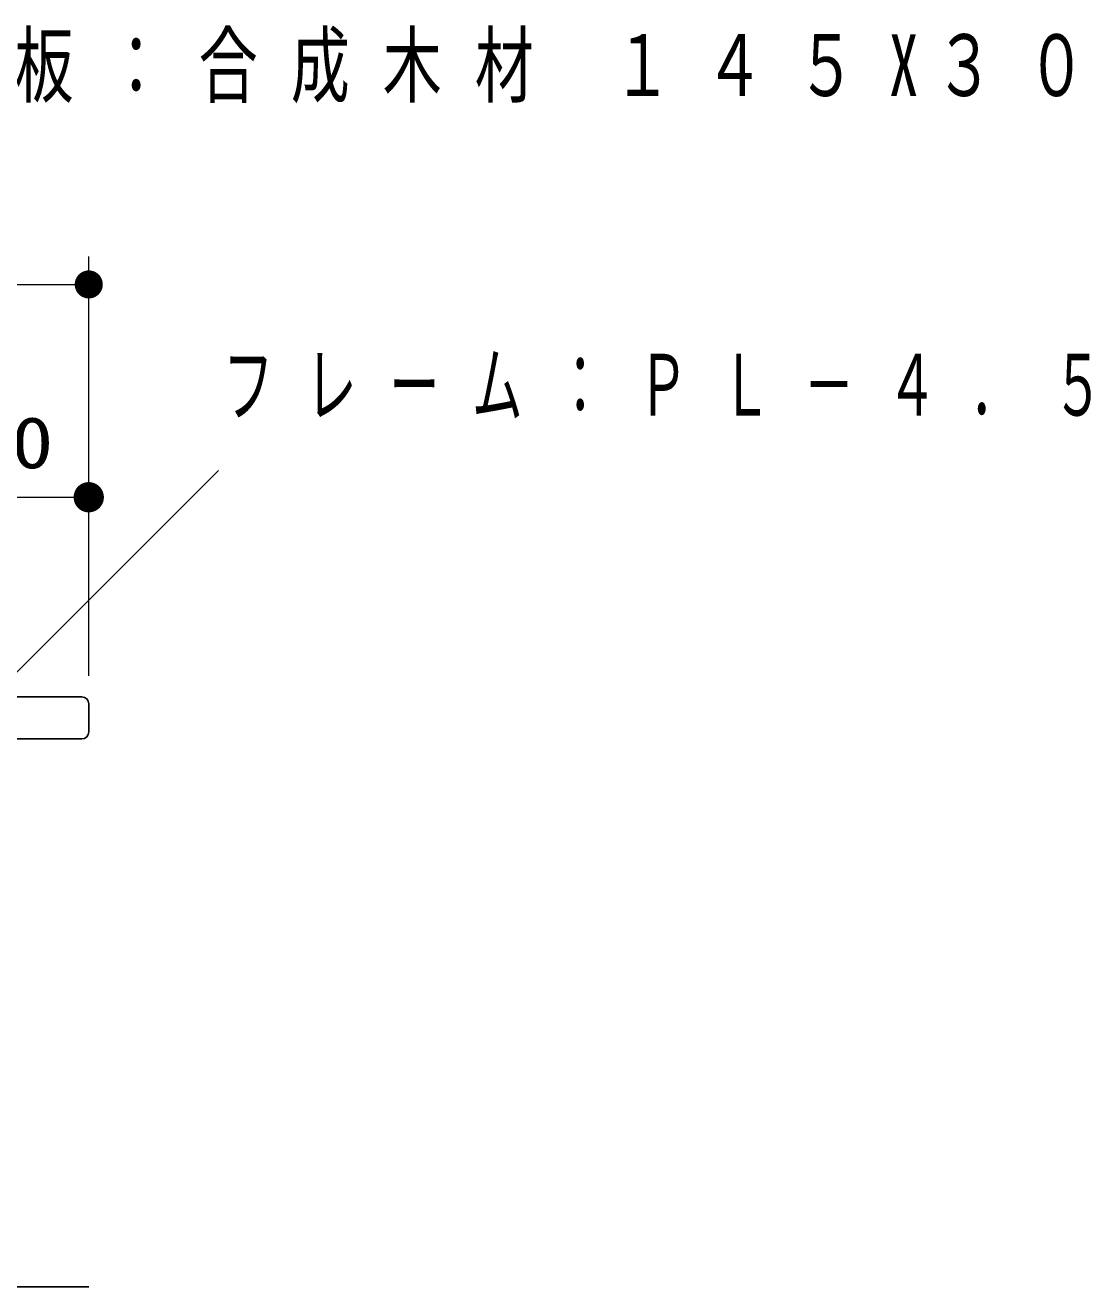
# Model space of a CAD drawing. Units: millimetres on the paper, scale 1:20. Extents: x -724 to 12, y -38 to 257.
# Drawn here: x -221.12 to -183.21, y 111.35 to 156.26 of the extents above; entities that cross this region are included whole.
import ezdxf

# ---------------------------------------------------------------- set-up
doc = ezdxf.new("R2010")
doc.units = ezdxf.units.MM
doc.layers.add('LY_1', color=7, linetype='Continuous', lineweight=25)
doc.styles.add('ＭＳ ゴシック', font='')
doc.styles.get('ＭＳ ゴシック').set_extended_font_data('MS Gothic')

# ---------------------------------------------------------------- blocks, each defined once
blk = doc.blocks.new('filled_dot')
at = {"color": 0, "linetype": 'Continuous', "lineweight": -2, "const_width": 1.25}
blk.add_lwpolyline([(-0.625, 0, 1), (0.625, 0, 1)], format="xyb", close=True, dxfattribs=at)

msp = doc.modelspace()

# ---------------------------------------------------------------- linework, layer by layer
at = {"layer": 'LY_1', "lineweight": 13}
for p, q in [((-218.864, 133.103), (-218.864, 148.03)), ((-293.864, 147.03), (-218.864, 147.03)), ((-226.514, 128.146), (-214.251, 140.41)), ((-226.364, 139.456), (-218.864, 139.456))]:
    msp.add_line(p, q, dxfattribs=at)
at = {"layer": 'LY_1'}
for p, q in [((-293.614, 132.353), (-219.114, 132.353)), ((-218.864, 132.103), (-218.864, 131.103)), ((-293.614, 130.853), (-219.114, 130.853))]:
    msp.add_line(p, q, dxfattribs=at)
at = {"layer": 'LY_1', "color": 4}
msp.add_line((-218.864, 111.353), (-282.614, 111.353), dxfattribs=at)
at = {"layer": 'LY_1'}
for centre, start, end in [((-219.114, 132.103), 0, 90), ((-219.114, 131.103), 270, 0)]:
    msp.add_arc(centre, 0.25, start, end, dxfattribs=at)

# ---------------------------------------------------------------- block references
at = {"layer": 'LY_1', "lineweight": 13, "rotation": 180}
for p, xscale, yscale in [((-218.864, 147.03), 0.4, 0.4), ((-218.864, 139.456), 0.431, 0.431)]:
    msp.add_blockref('filled_dot', p, dxfattribs=dict(at, xscale=xscale, yscale=yscale))

# ---------------------------------------------------------------- texts
at = {"layer": 'LY_1', "style": 'ＭＳ ゴシック'}
for s, insert, char_height, attachment_point in [('\\T1.56;\\W0.7;座板：合成木材\\~１４５X３０', (-224.779, 154.706), 2.199, 4), ('\\T1.64;\\W0.6;フレーム：ＰＬ－４．５', (-214.083, 143.41), 2.199, 4), ('\\T1.33;\\W1.2;150', (-222.614, 140.456), 1.833, 8)]:
    msp.add_mtext(s, dxfattribs=dict(at, insert=insert, char_height=char_height, attachment_point=attachment_point))

doc.saveas('drawing.dxf')
